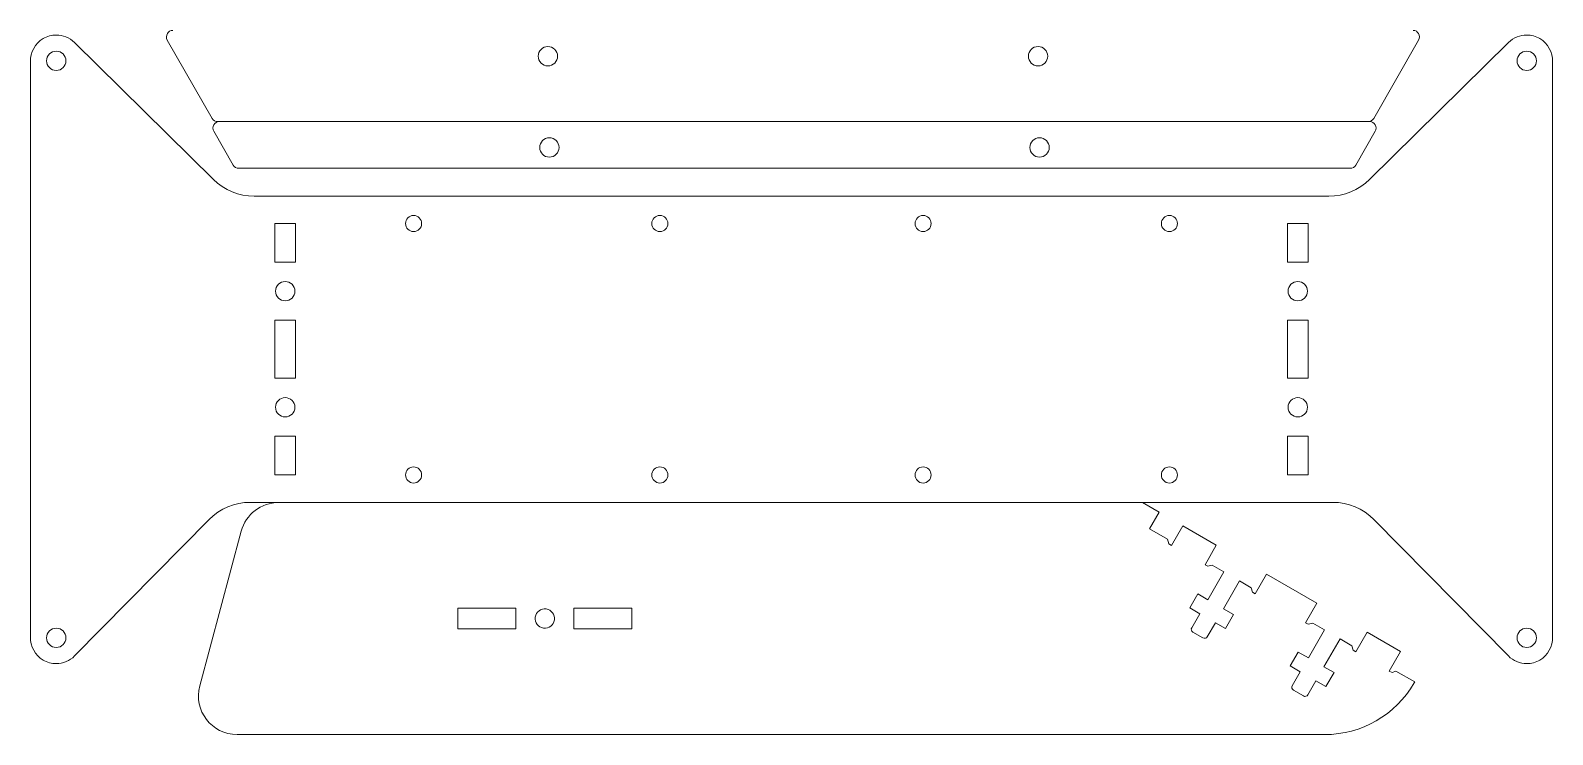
# Model space of a CAD drawing. Header units: inches. Extents: x -11.9 to 11.9, y -5.9 to 5.9.
# Drawn here: x 2.49 to 11.79, y -5.91 to -1.61 of the extents above; entities that cross this region are included whole.
import ezdxf

# ---------------------------------------------------------------- set-up
doc = ezdxf.new("R2010")
doc.units = ezdxf.units.IN
doc.header["$MEASUREMENT"] = 0
doc.layers.add('Artwork', color=7, linetype='Continuous')

msp = doc.modelspace()

# ---------------------------------------------------------------- linework, layer by layer
at = {"layer": 'Artwork', "lineweight": 5}
for points, knots in [([(2.7622, -1.6868), (2.7321, -1.6572), (2.6922, -1.6415), (2.6516, -1.6415), (2.6516, -1.6415), (2.6242, -1.6415), (2.5965, -1.6486), (2.5714, -1.6634), (2.5714, -1.6634), (2.5224, -1.6922), (2.4941, -1.7466), (2.4941, -1.8034)], [0, 0, 0, 0, 0.333333, 0.333333, 0.333333, 0.333333, 0.666667, 0.666667, 0.666667, 0.666667, 1, 1, 1, 1]), ([(11.7855, -1.8034), (11.7855, -1.7466), (11.7572, -1.6922), (11.7082, -1.6634), (11.7082, -1.6634), (11.683, -1.6486), (11.6554, -1.6415), (11.628, -1.6415), (11.628, -1.6415), (11.5874, -1.6415), (11.5475, -1.6572), (11.5174, -1.6868)], [0, 0, 0, 0, 0.333333, 0.333333, 0.333333, 0.333333, 0.666667, 0.666667, 0.666667, 0.666667, 1, 1, 1, 1]), ([(2.5925, -1.7989), (2.5925, -1.8316), (2.619, -1.858), (2.6516, -1.858), (2.6516, -1.858), (2.6842, -1.858), (2.7107, -1.8316), (2.7107, -1.7989), (2.7107, -1.7989), (2.7107, -1.7663), (2.6842, -1.7399), (2.6516, -1.7399), (2.6516, -1.7399), (2.619, -1.7399), (2.5925, -1.7663), (2.5925, -1.7989)], [0, 0, 0, 0, 0.25, 0.25, 0.25, 0.25, 0.5, 0.5, 0.5, 0.5, 0.75, 0.75, 0.75, 0.75, 1, 1, 1, 1]), ([(5.7118, -1.7708), (5.7118, -1.7382), (5.6853, -1.7117), (5.6527, -1.7117), (5.6527, -1.7117), (5.6201, -1.7117), (5.5937, -1.7382), (5.5937, -1.7708), (5.5937, -1.7708), (5.5937, -1.8034), (5.6201, -1.8299), (5.6527, -1.8299), (5.6527, -1.8299), (5.6853, -1.8299), (5.7118, -1.8034), (5.7118, -1.7708)], [0, 0, 0, 0, 0.25, 0.25, 0.25, 0.25, 0.5, 0.5, 0.5, 0.5, 0.75, 0.75, 0.75, 0.75, 1, 1, 1, 1]), ([(8.7039, -1.7708), (8.7039, -1.7382), (8.6775, -1.7117), (8.6448, -1.7117), (8.6448, -1.7117), (8.6122, -1.7117), (8.5858, -1.7382), (8.5858, -1.7708), (8.5858, -1.7708), (8.5858, -1.8034), (8.6122, -1.8299), (8.6448, -1.8299), (8.6448, -1.8299), (8.6775, -1.8299), (8.7039, -1.8034), (8.7039, -1.7708)], [0, 0, 0, 0, 0.25, 0.25, 0.25, 0.25, 0.5, 0.5, 0.5, 0.5, 0.75, 0.75, 0.75, 0.75, 1, 1, 1, 1]), ([(11.5689, -1.7989), (11.5689, -1.8316), (11.5954, -1.858), (11.628, -1.858), (11.628, -1.858), (11.6606, -1.858), (11.687, -1.8316), (11.687, -1.7989), (11.687, -1.7989), (11.687, -1.7663), (11.6606, -1.7399), (11.628, -1.7399), (11.628, -1.7399), (11.5954, -1.7399), (11.5689, -1.7663), (11.5689, -1.7989)], [0, 0, 0, 0, 0.25, 0.25, 0.25, 0.25, 0.5, 0.5, 0.5, 0.5, 0.75, 0.75, 0.75, 0.75, 1, 1, 1, 1]), ([(5.6028, -2.328), (5.6028, -2.3606), (5.6292, -2.387), (5.6618, -2.387), (5.6618, -2.387), (5.6945, -2.387), (5.7209, -2.3606), (5.7209, -2.328), (5.7209, -2.328), (5.7209, -2.2954), (5.6945, -2.2689), (5.6618, -2.2689), (5.6618, -2.2689), (5.6292, -2.2689), (5.6028, -2.2954), (5.6028, -2.328)], [0, 0, 0, 0, 0.25, 0.25, 0.25, 0.25, 0.5, 0.5, 0.5, 0.5, 0.75, 0.75, 0.75, 0.75, 1, 1, 1, 1]), ([(8.5949, -2.328), (8.5949, -2.3606), (8.6214, -2.387), (8.654, -2.387), (8.654, -2.387), (8.6866, -2.387), (8.713, -2.3606), (8.713, -2.328), (8.713, -2.328), (8.713, -2.2954), (8.6866, -2.2689), (8.654, -2.2689), (8.654, -2.2689), (8.6214, -2.2689), (8.5949, -2.2954), (8.5949, -2.328)], [0, 0, 0, 0, 0.25, 0.25, 0.25, 0.25, 0.5, 0.5, 0.5, 0.5, 0.75, 0.75, 0.75, 0.75, 1, 1, 1, 1]), ([(4.8821, -2.7927), (4.8821, -2.8198), (4.8601, -2.8419), (4.8329, -2.8419), (4.8329, -2.8419), (4.8057, -2.8419), (4.7837, -2.8198), (4.7837, -2.7927), (4.7837, -2.7927), (4.7837, -2.7655), (4.8057, -2.7434), (4.8329, -2.7434), (4.8329, -2.7434), (4.8601, -2.7434), (4.8821, -2.7655), (4.8821, -2.7927)], [0, 0, 0, 0, 0.25, 0.25, 0.25, 0.25, 0.5, 0.5, 0.5, 0.5, 0.75, 0.75, 0.75, 0.75, 1, 1, 1, 1]), ([(6.2872, -2.7927), (6.2872, -2.8198), (6.3093, -2.8419), (6.3364, -2.8419), (6.3364, -2.8419), (6.3636, -2.8419), (6.3857, -2.8198), (6.3857, -2.7927), (6.3857, -2.7927), (6.3857, -2.7655), (6.3636, -2.7434), (6.3364, -2.7434), (6.3364, -2.7434), (6.3093, -2.7434), (6.2872, -2.7655), (6.2872, -2.7927)], [0, 0, 0, 0, 0.25, 0.25, 0.25, 0.25, 0.5, 0.5, 0.5, 0.5, 0.75, 0.75, 0.75, 0.75, 1, 1, 1, 1]), ([(7.9923, -2.7927), (7.9923, -2.8198), (7.9703, -2.8419), (7.9431, -2.8419), (7.9431, -2.8419), (7.916, -2.8419), (7.8939, -2.8198), (7.8939, -2.7927), (7.8939, -2.7927), (7.8939, -2.7655), (7.916, -2.7434), (7.9431, -2.7434), (7.9431, -2.7434), (7.9703, -2.7434), (7.9923, -2.7655), (7.9923, -2.7927)], [0, 0, 0, 0, 0.25, 0.25, 0.25, 0.25, 0.5, 0.5, 0.5, 0.5, 0.75, 0.75, 0.75, 0.75, 1, 1, 1, 1]), ([(9.3975, -2.7927), (9.3975, -2.8198), (9.4195, -2.8419), (9.4467, -2.8419), (9.4467, -2.8419), (9.4739, -2.8419), (9.4959, -2.8198), (9.4959, -2.7927), (9.4959, -2.7927), (9.4959, -2.7655), (9.4739, -2.7434), (9.4467, -2.7434), (9.4467, -2.7434), (9.4195, -2.7434), (9.3975, -2.7655), (9.3975, -2.7927)], [0, 0, 0, 0, 0.25, 0.25, 0.25, 0.25, 0.5, 0.5, 0.5, 0.5, 0.75, 0.75, 0.75, 0.75, 1, 1, 1, 1]), ([(3.9862, -3.0289), (3.9862, -3.0289), (4.1122, -3.0289), (4.1122, -3.0289), (4.1122, -3.0289), (4.1122, -3.0289), (4.1122, -2.7927), (4.1122, -2.7927), (4.1122, -2.7927), (4.1122, -2.7927), (3.9862, -2.7927), (3.9862, -2.7927), (3.9862, -2.7927), (3.9862, -2.7927), (3.9862, -3.0289), (3.9862, -3.0289)], [0, 0, 0, 0, 0.25, 0.25, 0.25, 0.25, 0.5, 0.5, 0.5, 0.5, 0.75, 0.75, 0.75, 0.75, 1, 1, 1, 1]), ([(10.1673, -3.0289), (10.1673, -3.0289), (10.2933, -3.0289), (10.2933, -3.0289), (10.2933, -3.0289), (10.2933, -3.0289), (10.2933, -2.7927), (10.2933, -2.7927), (10.2933, -2.7927), (10.2933, -2.7927), (10.1673, -2.7927), (10.1673, -2.7927), (10.1673, -2.7927), (10.1673, -2.7927), (10.1673, -3.0289), (10.1673, -3.0289)], [0, 0, 0, 0, 0.25, 0.25, 0.25, 0.25, 0.5, 0.5, 0.5, 0.5, 0.75, 0.75, 0.75, 0.75, 1, 1, 1, 1]), ([(3.9902, -3.2056), (3.9902, -3.2383), (4.0166, -3.2647), (4.0492, -3.2647), (4.0492, -3.2647), (4.0819, -3.2647), (4.1083, -3.2383), (4.1083, -3.2056), (4.1083, -3.2056), (4.1083, -3.173), (4.0819, -3.1466), (4.0492, -3.1466), (4.0492, -3.1466), (4.0166, -3.1466), (3.9902, -3.173), (3.9902, -3.2056)], [0, 0, 0, 0, 0.25, 0.25, 0.25, 0.25, 0.5, 0.5, 0.5, 0.5, 0.75, 0.75, 0.75, 0.75, 1, 1, 1, 1]), ([(10.1713, -3.2056), (10.1713, -3.2383), (10.1977, -3.2647), (10.2303, -3.2647), (10.2303, -3.2647), (10.263, -3.2647), (10.2894, -3.2383), (10.2894, -3.2056), (10.2894, -3.2056), (10.2894, -3.173), (10.263, -3.1466), (10.2303, -3.1466), (10.2303, -3.1466), (10.1977, -3.1466), (10.1713, -3.173), (10.1713, -3.2056)], [0, 0, 0, 0, 0.25, 0.25, 0.25, 0.25, 0.5, 0.5, 0.5, 0.5, 0.75, 0.75, 0.75, 0.75, 1, 1, 1, 1]), ([(3.9862, -3.7375), (3.9862, -3.7375), (4.1122, -3.7375), (4.1122, -3.7375), (4.1122, -3.7375), (4.1122, -3.7375), (4.1122, -3.3832), (4.1122, -3.3832), (4.1122, -3.3832), (4.1122, -3.3832), (3.9862, -3.3832), (3.9862, -3.3832), (3.9862, -3.3832), (3.9862, -3.3832), (3.9862, -3.7375), (3.9862, -3.7375)], [0, 0, 0, 0, 0.25, 0.25, 0.25, 0.25, 0.5, 0.5, 0.5, 0.5, 0.75, 0.75, 0.75, 0.75, 1, 1, 1, 1]), ([(10.1673, -3.7375), (10.1673, -3.7375), (10.2933, -3.7375), (10.2933, -3.7375), (10.2933, -3.7375), (10.2933, -3.7375), (10.2933, -3.3832), (10.2933, -3.3832), (10.2933, -3.3832), (10.2933, -3.3832), (10.1673, -3.3832), (10.1673, -3.3832), (10.1673, -3.3832), (10.1673, -3.3832), (10.1673, -3.7375), (10.1673, -3.7375)], [0, 0, 0, 0, 0.25, 0.25, 0.25, 0.25, 0.5, 0.5, 0.5, 0.5, 0.75, 0.75, 0.75, 0.75, 1, 1, 1, 1]), ([(3.9902, -3.9147), (3.9902, -3.9473), (4.0166, -3.9738), (4.0492, -3.9738), (4.0492, -3.9738), (4.0819, -3.9738), (4.1083, -3.9473), (4.1083, -3.9147), (4.1083, -3.9147), (4.1083, -3.8821), (4.0819, -3.8556), (4.0492, -3.8556), (4.0492, -3.8556), (4.0166, -3.8556), (3.9902, -3.8821), (3.9902, -3.9147)], [0, 0, 0, 0, 0.25, 0.25, 0.25, 0.25, 0.5, 0.5, 0.5, 0.5, 0.75, 0.75, 0.75, 0.75, 1, 1, 1, 1]), ([(10.1713, -3.9147), (10.1713, -3.9473), (10.1977, -3.9738), (10.2303, -3.9738), (10.2303, -3.9738), (10.263, -3.9738), (10.2894, -3.9473), (10.2894, -3.9147), (10.2894, -3.9147), (10.2894, -3.8821), (10.263, -3.8556), (10.2303, -3.8556), (10.2303, -3.8556), (10.1977, -3.8556), (10.1713, -3.8821), (10.1713, -3.9147)], [0, 0, 0, 0, 0.25, 0.25, 0.25, 0.25, 0.5, 0.5, 0.5, 0.5, 0.75, 0.75, 0.75, 0.75, 1, 1, 1, 1]), ([(3.9862, -4.3281), (3.9862, -4.3281), (4.1122, -4.3281), (4.1122, -4.3281), (4.1122, -4.3281), (4.1122, -4.3281), (4.1122, -4.0919), (4.1122, -4.0919), (4.1122, -4.0919), (4.1122, -4.0919), (3.9862, -4.0919), (3.9862, -4.0919), (3.9862, -4.0919), (3.9862, -4.0919), (3.9862, -4.3281), (3.9862, -4.3281)], [0, 0, 0, 0, 0.25, 0.25, 0.25, 0.25, 0.5, 0.5, 0.5, 0.5, 0.75, 0.75, 0.75, 0.75, 1, 1, 1, 1]), ([(10.1673, -4.3281), (10.1673, -4.3281), (10.2933, -4.3281), (10.2933, -4.3281), (10.2933, -4.3281), (10.2933, -4.3281), (10.2933, -4.0919), (10.2933, -4.0919), (10.2933, -4.0919), (10.2933, -4.0919), (10.1673, -4.0919), (10.1673, -4.0919), (10.1673, -4.0919), (10.1673, -4.0919), (10.1673, -4.3281), (10.1673, -4.3281)], [0, 0, 0, 0, 0.25, 0.25, 0.25, 0.25, 0.5, 0.5, 0.5, 0.5, 0.75, 0.75, 0.75, 0.75, 1, 1, 1, 1]), ([(4.8821, -4.3281), (4.8821, -4.3553), (4.8601, -4.3773), (4.8329, -4.3773), (4.8329, -4.3773), (4.8057, -4.3773), (4.7837, -4.3553), (4.7837, -4.3281), (4.7837, -4.3281), (4.7837, -4.3009), (4.8057, -4.2789), (4.8329, -4.2789), (4.8329, -4.2789), (4.8601, -4.2789), (4.8821, -4.3009), (4.8821, -4.3281)], [0, 0, 0, 0, 0.25, 0.25, 0.25, 0.25, 0.5, 0.5, 0.5, 0.5, 0.75, 0.75, 0.75, 0.75, 1, 1, 1, 1]), ([(6.2872, -4.3281), (6.2872, -4.3553), (6.3093, -4.3773), (6.3364, -4.3773), (6.3364, -4.3773), (6.3636, -4.3773), (6.3857, -4.3553), (6.3857, -4.3281), (6.3857, -4.3281), (6.3857, -4.3009), (6.3636, -4.2789), (6.3364, -4.2789), (6.3364, -4.2789), (6.3093, -4.2789), (6.2872, -4.3009), (6.2872, -4.3281)], [0, 0, 0, 0, 0.25, 0.25, 0.25, 0.25, 0.5, 0.5, 0.5, 0.5, 0.75, 0.75, 0.75, 0.75, 1, 1, 1, 1]), ([(7.9923, -4.3281), (7.9923, -4.3553), (7.9703, -4.3773), (7.9431, -4.3773), (7.9431, -4.3773), (7.916, -4.3773), (7.8939, -4.3553), (7.8939, -4.3281), (7.8939, -4.3281), (7.8939, -4.3009), (7.916, -4.2789), (7.9431, -4.2789), (7.9431, -4.2789), (7.9703, -4.2789), (7.9923, -4.3009), (7.9923, -4.3281)], [0, 0, 0, 0, 0.25, 0.25, 0.25, 0.25, 0.5, 0.5, 0.5, 0.5, 0.75, 0.75, 0.75, 0.75, 1, 1, 1, 1]), ([(9.3975, -4.3281), (9.3975, -4.3553), (9.4195, -4.3773), (9.4467, -4.3773), (9.4467, -4.3773), (9.4739, -4.3773), (9.4959, -4.3553), (9.4959, -4.3281), (9.4959, -4.3281), (9.4959, -4.3009), (9.4739, -4.2789), (9.4467, -4.2789), (9.4467, -4.2789), (9.4195, -4.2789), (9.3975, -4.3009), (9.3975, -4.3281)], [0, 0, 0, 0, 0.25, 0.25, 0.25, 0.25, 0.5, 0.5, 0.5, 0.5, 0.75, 0.75, 0.75, 0.75, 1, 1, 1, 1]), ([(9.2816, -4.4962), (9.2816, -4.4962), (9.3833, -4.5549), (9.3833, -4.5549), (9.3833, -4.5549), (9.3833, -4.5549), (9.3242, -4.6572), (9.3242, -4.6572), (9.3242, -4.6572), (9.3242, -4.6572), (9.435, -4.7211), (9.435, -4.7211), (9.435, -4.7211), (9.435, -4.7211), (9.4422, -4.748), (9.4422, -4.748), (9.4422, -4.748), (9.4422, -4.748), (9.4593, -4.7579), (9.4593, -4.7579), (9.4593, -4.7579), (9.4593, -4.7579), (9.5282, -4.6385), (9.5282, -4.6385), (9.5282, -4.6385), (9.5282, -4.6385), (9.7328, -4.7566), (9.7328, -4.7566), (9.7328, -4.7566), (9.7328, -4.7566), (9.6639, -4.876), (9.6639, -4.876), (9.6639, -4.876), (9.6639, -4.876), (9.6809, -4.8858), (9.6809, -4.8858), (9.6809, -4.8858), (9.6809, -4.8858), (9.7078, -4.8786), (9.7078, -4.8786), (9.7078, -4.8786), (9.7078, -4.8786), (9.7794, -4.92), (9.7794, -4.92), (9.7794, -4.92), (9.7794, -4.92), (9.681, -5.0904), (9.681, -5.0904), (9.681, -5.0904), (9.681, -5.0904), (9.6196, -5.055), (9.6196, -5.055), (9.6196, -5.055), (9.6196, -5.055), (9.5704, -5.1402), (9.5704, -5.1402), (9.5704, -5.1402), (9.5704, -5.1402), (9.6318, -5.1757), (9.6318, -5.1757), (9.6318, -5.1757), (9.6318, -5.1757), (9.5826, -5.2609), (9.5826, -5.2609)], [0, 0, 0, 0, 0.0625, 0.0625, 0.0625, 0.0625, 0.125, 0.125, 0.125, 0.125, 0.1875, 0.1875, 0.1875, 0.1875, 0.25, 0.25, 0.25, 0.25, 0.3125, 0.3125, 0.3125, 0.3125, 0.375, 0.375, 0.375, 0.375, 0.4375, 0.4375, 0.4375, 0.4375, 0.5, 0.5, 0.5, 0.5, 0.5625, 0.5625, 0.5625, 0.5625, 0.625, 0.625, 0.625, 0.625, 0.6875, 0.6875, 0.6875, 0.6875, 0.75, 0.75, 0.75, 0.75, 0.8125, 0.8125, 0.8125, 0.8125, 0.875, 0.875, 0.875, 0.875, 0.9375, 0.9375, 0.9375, 0.9375, 1, 1, 1, 1]), ([(9.678, -5.316), (9.678, -5.316), (9.7272, -5.2308), (9.7272, -5.2308), (9.7272, -5.2308), (9.7272, -5.2308), (9.7886, -5.2662), (9.7886, -5.2662), (9.7886, -5.2662), (9.7886, -5.2662), (9.8378, -5.181), (9.8378, -5.181), (9.8378, -5.181), (9.8378, -5.181), (9.7765, -5.1455), (9.7765, -5.1455), (9.7765, -5.1455), (9.7765, -5.1455), (9.8749, -4.9751), (9.8749, -4.9751), (9.8749, -4.9751), (9.8749, -4.9751), (9.9465, -5.0164), (9.9465, -5.0164), (9.9465, -5.0164), (9.9465, -5.0164), (9.9537, -5.0433), (9.9537, -5.0433), (9.9537, -5.0433), (9.9537, -5.0433), (9.9707, -5.0531), (9.9707, -5.0531), (9.9707, -5.0531), (9.9707, -5.0531), (10.0396, -4.9338), (10.0396, -4.9338), (10.0396, -4.9338), (10.0396, -4.9338), (10.3465, -5.111), (10.3465, -5.111), (10.3465, -5.111), (10.3465, -5.111), (10.2776, -5.2303), (10.2776, -5.2303), (10.2776, -5.2303), (10.2776, -5.2303), (10.2946, -5.2401), (10.2946, -5.2401), (10.2946, -5.2401), (10.2946, -5.2401), (10.3215, -5.2329), (10.3215, -5.2329), (10.3215, -5.2329), (10.3215, -5.2329), (10.3931, -5.2743), (10.3931, -5.2743), (10.3931, -5.2743), (10.3931, -5.2743), (10.2947, -5.4448), (10.2947, -5.4448), (10.2947, -5.4448), (10.2947, -5.4448), (10.2333, -5.4093), (10.2333, -5.4093), (10.2333, -5.4093), (10.2333, -5.4093), (10.1841, -5.4946), (10.1841, -5.4946), (10.1841, -5.4946), (10.1841, -5.4946), (10.2455, -5.53), (10.2455, -5.53), (10.2455, -5.53), (10.2455, -5.53), (10.1963, -5.6152), (10.1963, -5.6152)], [0, 0, 0, 0, 0.052632, 0.052632, 0.052632, 0.052632, 0.105263, 0.105263, 0.105263, 0.105263, 0.157895, 0.157895, 0.157895, 0.157895, 0.210526, 0.210526, 0.210526, 0.210526, 0.263158, 0.263158, 0.263158, 0.263158, 0.315789, 0.315789, 0.315789, 0.315789, 0.368421, 0.368421, 0.368421, 0.368421, 0.421053, 0.421053, 0.421053, 0.421053, 0.473684, 0.473684, 0.473684, 0.473684, 0.526316, 0.526316, 0.526316, 0.526316, 0.578947, 0.578947, 0.578947, 0.578947, 0.631579, 0.631579, 0.631579, 0.631579, 0.684211, 0.684211, 0.684211, 0.684211, 0.736842, 0.736842, 0.736842, 0.736842, 0.789474, 0.789474, 0.789474, 0.789474, 0.842105, 0.842105, 0.842105, 0.842105, 0.894737, 0.894737, 0.894737, 0.894737, 0.947368, 0.947368, 0.947368, 0.947368, 1, 1, 1, 1]), ([(5.1027, -5.1418), (5.1027, -5.1418), (5.1027, -5.2678), (5.1027, -5.2678), (5.1027, -5.2678), (5.1027, -5.2678), (5.457, -5.2678), (5.457, -5.2678), (5.457, -5.2678), (5.457, -5.2678), (5.457, -5.1418), (5.457, -5.1418), (5.457, -5.1418), (5.457, -5.1418), (5.1027, -5.1418), (5.1027, -5.1418)], [0, 0, 0, 0, 0.25, 0.25, 0.25, 0.25, 0.5, 0.5, 0.5, 0.5, 0.75, 0.75, 0.75, 0.75, 1, 1, 1, 1]), ([(5.6424, -5.1463), (5.6101, -5.1418), (5.5803, -5.1643), (5.5757, -5.1966), (5.5757, -5.1966), (5.5712, -5.2289), (5.5937, -5.2588), (5.626, -5.2633), (5.626, -5.2633), (5.6583, -5.2678), (5.6881, -5.2453), (5.6927, -5.213), (5.6927, -5.213), (5.6972, -5.1807), (5.6747, -5.1509), (5.6424, -5.1463)], [0, 0, 0, 0, 0.25, 0.25, 0.25, 0.25, 0.5, 0.5, 0.5, 0.5, 0.75, 0.75, 0.75, 0.75, 1, 1, 1, 1]), ([(5.8114, -5.1418), (5.8114, -5.1418), (5.8114, -5.2678), (5.8114, -5.2678), (5.8114, -5.2678), (5.8114, -5.2678), (6.1657, -5.2678), (6.1657, -5.2678), (6.1657, -5.2678), (6.1657, -5.2678), (6.1657, -5.1418), (6.1657, -5.1418), (6.1657, -5.1418), (6.1657, -5.1418), (5.8114, -5.1418), (5.8114, -5.1418)], [0, 0, 0, 0, 0.25, 0.25, 0.25, 0.25, 0.5, 0.5, 0.5, 0.5, 0.75, 0.75, 0.75, 0.75, 1, 1, 1, 1]), ([(2.5925, -5.3226), (2.5925, -5.3552), (2.619, -5.3816), (2.6516, -5.3816), (2.6516, -5.3816), (2.6842, -5.3816), (2.7107, -5.3552), (2.7107, -5.3226), (2.7107, -5.3226), (2.7107, -5.29), (2.6842, -5.2635), (2.6516, -5.2635), (2.6516, -5.2635), (2.619, -5.2635), (2.5925, -5.29), (2.5925, -5.3226)], [0, 0, 0, 0, 0.25, 0.25, 0.25, 0.25, 0.5, 0.5, 0.5, 0.5, 0.75, 0.75, 0.75, 0.75, 1, 1, 1, 1]), ([(10.2917, -5.6703), (10.2917, -5.6703), (10.3409, -5.5851), (10.3409, -5.5851), (10.3409, -5.5851), (10.3409, -5.5851), (10.4023, -5.6205), (10.4023, -5.6205), (10.4023, -5.6205), (10.4023, -5.6205), (10.4515, -5.5353), (10.4515, -5.5353), (10.4515, -5.5353), (10.4515, -5.5353), (10.3902, -5.4999), (10.3902, -5.4999), (10.3902, -5.4999), (10.3902, -5.4999), (10.4886, -5.3294), (10.4886, -5.3294), (10.4886, -5.3294), (10.4886, -5.3294), (10.5602, -5.3707), (10.5602, -5.3707), (10.5602, -5.3707), (10.5602, -5.3707), (10.5674, -5.3976), (10.5674, -5.3976), (10.5674, -5.3976), (10.5674, -5.3976), (10.5844, -5.4075), (10.5844, -5.4075), (10.5844, -5.4075), (10.5844, -5.4075), (10.6533, -5.2881), (10.6533, -5.2881), (10.6533, -5.2881), (10.6533, -5.2881), (10.8579, -5.4063), (10.8579, -5.4063), (10.8579, -5.4063), (10.8579, -5.4063), (10.789, -5.5256), (10.789, -5.5256), (10.789, -5.5256), (10.789, -5.5256), (10.8061, -5.5354), (10.8061, -5.5354), (10.8061, -5.5354), (10.8061, -5.5354), (10.8295, -5.5263), (10.8295, -5.5263), (10.8295, -5.5263), (10.8295, -5.5263), (10.9438, -5.5922), (10.9438, -5.5922), (10.9438, -5.5922), (10.9438, -5.5922), (10.9401, -5.5985), (10.9401, -5.5985)], [0, 0, 0, 0, 0.066667, 0.066667, 0.066667, 0.066667, 0.133333, 0.133333, 0.133333, 0.133333, 0.2, 0.2, 0.2, 0.2, 0.266667, 0.266667, 0.266667, 0.266667, 0.333333, 0.333333, 0.333333, 0.333333, 0.4, 0.4, 0.4, 0.4, 0.466667, 0.466667, 0.466667, 0.466667, 0.533333, 0.533333, 0.533333, 0.533333, 0.6, 0.6, 0.6, 0.6, 0.666667, 0.666667, 0.666667, 0.666667, 0.733333, 0.733333, 0.733333, 0.733333, 0.8, 0.8, 0.8, 0.8, 0.866667, 0.866667, 0.866667, 0.866667, 0.933333, 0.933333, 0.933333, 0.933333, 1, 1, 1, 1]), ([(11.5689, -5.3226), (11.5689, -5.3552), (11.5954, -5.3816), (11.628, -5.3816), (11.628, -5.3816), (11.6606, -5.3816), (11.687, -5.3552), (11.687, -5.3226), (11.687, -5.3226), (11.687, -5.29), (11.6606, -5.2635), (11.628, -5.2635), (11.628, -5.2635), (11.5954, -5.2635), (11.5689, -5.29), (11.5689, -5.3226)], [0, 0, 0, 0, 0.25, 0.25, 0.25, 0.25, 0.5, 0.5, 0.5, 0.5, 0.75, 0.75, 0.75, 0.75, 1, 1, 1, 1]), ([(2.4941, -5.3178), (2.4941, -5.3747), (2.5224, -5.4292), (2.5714, -5.4581), (2.5714, -5.4581), (2.5965, -5.4729), (2.6242, -5.4801), (2.6516, -5.4801), (2.6516, -5.4801), (2.6929, -5.4801), (2.7336, -5.4638), (2.7637, -5.4331)], [0, 0, 0, 0, 0.333333, 0.333333, 0.333333, 0.333333, 0.666667, 0.666667, 0.666667, 0.666667, 1, 1, 1, 1]), ([(11.5158, -5.4331), (11.546, -5.4638), (11.5866, -5.4801), (11.628, -5.4801), (11.628, -5.4801), (11.6554, -5.4801), (11.683, -5.4729), (11.7082, -5.4581), (11.7082, -5.4581), (11.7572, -5.4292), (11.7855, -5.3747), (11.7855, -5.3178)], [0, 0, 0, 0, 0.333333, 0.333333, 0.333333, 0.333333, 0.666667, 0.666667, 0.666667, 0.666667, 1, 1, 1, 1])]:
    msp.add_open_spline(points, degree=3, knots=knots, dxfattribs=at)
for points in [[(3.3297, -1.6723), (3.3146, -1.646), (3.3336, -1.6133), (3.3638, -1.6133)], [(3.604, -2.1507), (3.604, -2.1507), (3.3297, -1.6723), (3.3297, -1.6723)], [(10.9679, -1.6723), (10.9679, -1.6723), (10.6936, -2.1507), (10.6936, -2.1507)], [(10.9337, -1.6133), (10.964, -1.6133), (10.9829, -1.646), (10.9679, -1.6723)], [(3.6107, -2.5233), (3.6107, -2.5233), (2.7622, -1.6868), (2.7622, -1.6868)], [(11.5174, -1.6868), (11.5174, -1.6868), (10.6688, -2.5233), (10.6688, -2.5233)], [(2.4941, -1.8034), (2.4941, -1.8034), (2.4941, -5.3178), (2.4941, -5.3178)], [(11.7855, -5.3178), (11.7855, -5.3178), (11.7855, -1.8034), (11.7855, -1.8034)], [(3.6473, -2.1705), (3.6171, -2.1705), (3.5981, -2.2032), (3.6132, -2.2295)], [(3.6381, -2.1705), (3.624, -2.1705), (3.611, -2.163), (3.604, -2.1507)], [(3.6132, -2.2295), (3.6132, -2.2295), (3.7312, -2.4353), (3.7312, -2.4353)], [(10.6594, -2.1705), (10.6594, -2.1705), (3.6381, -2.1705), (3.6381, -2.1705)], [(10.5846, -2.4353), (10.5846, -2.4353), (10.7026, -2.2295), (10.7026, -2.2295)], [(10.6936, -2.1507), (10.6866, -2.163), (10.6735, -2.1705), (10.6594, -2.1705)], [(10.7026, -2.2295), (10.7177, -2.2032), (10.6987, -2.1705), (10.6685, -2.1705)], [(3.7312, -2.4353), (3.7382, -2.4475), (3.7513, -2.455), (3.7654, -2.455)], [(3.7654, -2.455), (3.7654, -2.455), (10.5505, -2.455), (10.5505, -2.455)], [(10.5505, -2.455), (10.5646, -2.455), (10.5776, -2.4475), (10.5846, -2.4353)], [(3.8595, -2.6253), (3.7664, -2.6253), (3.677, -2.5887), (3.6107, -2.5233)], [(10.6688, -2.5233), (10.6025, -2.5887), (10.5132, -2.6253), (10.4201, -2.6253)], [(10.4201, -2.6253), (10.4201, -2.6253), (3.8595, -2.6253), (3.8595, -2.6253)], [(3.5843, -4.601), (3.6509, -4.5334), (3.7417, -4.4954), (3.8366, -4.4954)], [(3.7808, -4.6712), (3.8085, -4.568), (3.9021, -4.4962), (4.009, -4.4962)], [(3.8366, -4.4954), (3.8366, -4.4954), (10.443, -4.4954), (10.443, -4.4954)], [(10.443, -4.4954), (10.5378, -4.4954), (10.6287, -4.5334), (10.6953, -4.601)], [(2.7637, -5.4331), (2.7637, -5.4331), (3.5843, -4.601), (3.5843, -4.601)], [(10.6953, -4.601), (10.6953, -4.601), (11.5158, -5.4331), (11.5158, -5.4331)], [(3.5277, -5.6161), (3.5277, -5.6161), (3.7808, -4.6712), (3.7808, -4.6712)], [(9.5826, -5.2609), (9.5771, -5.2703), (9.5804, -5.2824), (9.5898, -5.2878)], [(9.5898, -5.2878), (9.5898, -5.2878), (9.6511, -5.3232), (9.6511, -5.3232)], [(9.6511, -5.3232), (9.6605, -5.3287), (9.6726, -5.3254), (9.678, -5.316)], [(3.7558, -5.9135), (3.6005, -5.9135), (3.4875, -5.7662), (3.5277, -5.6161)], [(10.1963, -5.6152), (10.1908, -5.6247), (10.194, -5.6367), (10.2035, -5.6421)], [(10.2035, -5.6421), (10.2035, -5.6421), (10.2648, -5.6776), (10.2648, -5.6776)], [(10.9401, -5.5985), (10.8276, -5.7934), (10.6196, -5.9135), (10.3946, -5.9135)], [(10.2648, -5.6776), (10.2742, -5.683), (10.2863, -5.6798), (10.2917, -5.6703)], [(10.3946, -5.9135), (10.3946, -5.9135), (3.7558, -5.9135), (3.7558, -5.9135)]]:
    msp.add_open_spline(points, degree=3, dxfattribs=at)

doc.saveas('drawing.dxf')
